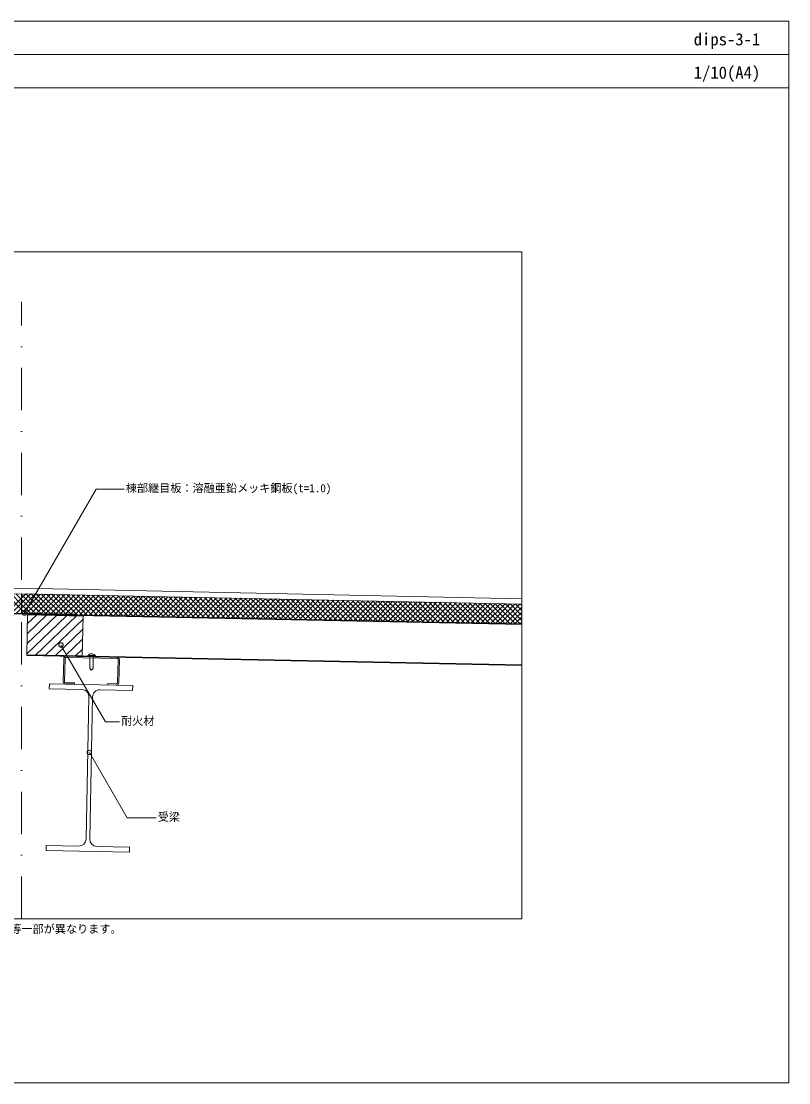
# Model space of a CAD drawing. Units: millimetres, scale not verified. Extents: x -1380 to 1380, y -955 to 955.
# Drawn here: x -1 to 1380, y -955 to 955 of the extents above; entities that cross this region are included whole.
import ezdxf
from ezdxf.enums import TextEntityAlignment as Align

# ---------------------------------------------------------------- set-up
doc = ezdxf.new("R2010")
doc.units = ezdxf.units.MM
doc.header["$LTSCALE"] = 3
doc.linetypes.add('USER1', pattern=[50.81, 25.4, -12.7, 0.01, -12.7])
for name, color, linetype, lineweight in [('0-0_0', 7, 'Continuous', 18), ('0-1_BOUSUI', 1, 'Continuous', 18), ('0-2_MOJI', 7, 'Continuous', 18), ('0-3_HATCH', 9, 'Continuous', 18), ('0-4_KANAMONO', 5, 'Continuous', 18), ('0-5_TEKKOTU', 7, 'Continuous', 18), ('0-6_dekki', 3, 'Continuous', 18), ('0-7_dannnetu', 6, 'Continuous', 18), ('0-8_WAKU', 7, 'Continuous', 18)]:
    doc.layers.add(name, color=color, linetype=linetype, lineweight=lineweight)
doc.styles.add('ＭＳ ゴシック', font='')
doc.styles.get('ＭＳ ゴシック').set_extended_font_data('MS Gothic')

msp = doc.modelspace()

# ---------------------------------------------------------------- linework, layer by layer
at = {"layer": '0-0_0'}
msp.add_line((-1380.043, 894.971), (1379.957, 894.971), dxfattribs=at)
msp.add_lwpolyline([(-900.043, -660.029), (899.957, -660.029), (899.957, 539.971), (-900.043, 539.971)], close=True, dxfattribs=at)
at = {"layer": '0-1_BOUSUI'}
msp.add_lwpolyline([(-900.043, -84.031), (-0.045, -65.047), (899.957, -84.036)], dxfattribs=at)
at = {"layer": '0-2_MOJI', "linetype": 'USER1'}
msp.add_line((-0.043, -660.029), (-0.043, 449.971), dxfattribs=at)
at = {"layer": '0-2_MOJI'}
for points in [[(184.544, 113.135), (134.106, 113.135), (5.294, -109.974)], [(70.885, -167.388), (150.715, -305.656), (175.934, -305.656)], [(241.971, -478.412), (189.891, -478.429), (121.905, -360.673)]]:
    msp.add_lwpolyline(points, dxfattribs=at)
for centre in [(5.294, -109.974), (70.885, -167.388), (121.905, -360.673)]:
    msp.add_circle(centre, 4, dxfattribs=at)
at = {"layer": '0-3_HATCH'}
for p, q in [((-0.043, -103.221), (-27.633, -75.631)), ((-0.043, -94.241), (-18.838, -75.445)), ((-0.043, -85.261), (-10.044, -75.26)), ((-0.043, -76.28), (-1.249, -75.074)), ((-0.043, -83.022), (7.765, -75.214)), ((-0.043, -92.002), (16.56, -75.399)), ((-0.043, -100.982), (25.355, -75.585)), ((-0.043, -109.962), (34.149, -75.77)), ((34.407, -110.73), (-0.043, -76.28)), ((43.57, -110.913), (7.873, -75.216)), ((8.684, -110.216), (42.944, -75.956)), ((52.734, -111.097), (17.047, -75.409)), ((17.488, -110.392), (51.739, -76.141)), ((61.898, -111.28), (26.22, -75.603)), ((26.293, -110.568), (60.534, -76.327)), ((71.061, -111.463), (35.394, -75.796)), ((80.225, -111.646), (44.568, -75.99)), ((89.388, -111.83), (53.742, -76.183)), ((98.552, -112.013), (62.916, -76.377)), ((-27.614, -110.593), (-0.043, -83.022)), ((-18.45, -110.409), (-0.043, -92.002)), ((25.243, -110.547), (-0.043, -85.261)), ((16.08, -110.364), (-0.043, -94.241)), ((35.097, -110.744), (69.328, -76.512)), ((43.901, -110.92), (78.123, -76.698)), ((52.705, -111.096), (86.918, -76.883)), ((61.509, -111.272), (95.713, -77.069)), ((70.313, -111.448), (104.507, -77.254)), ((108.736, -113.217), (72.089, -76.57)), ((79.118, -111.624), (113.302, -77.44)), ((117.899, -113.4), (81.263, -76.764)), ((87.922, -111.8), (122.097, -77.625)), ((127.063, -113.583), (90.437, -76.958)), ((96.726, -111.977), (130.892, -77.811)), ((136.226, -113.767), (99.611, -77.151)), ((104.55, -113.133), (139.686, -77.996)), ((145.39, -113.95), (108.784, -77.345)), ((113.354, -113.309), (148.481, -78.182)), ((154.553, -114.133), (117.958, -77.538)), ((122.158, -113.485), (157.276, -78.367)), ((163.717, -114.317), (127.132, -77.732)), ((130.962, -113.661), (166.071, -78.553)), ((172.88, -114.5), (136.306, -77.925)), ((139.766, -113.838), (174.865, -78.738)), ((182.044, -114.683), (145.479, -78.119)), ((148.57, -114.014), (183.66, -78.924)), ((191.207, -114.866), (154.653, -78.312)), ((157.375, -114.19), (192.455, -79.109)), ((200.371, -115.05), (163.827, -78.506)), ((166.179, -114.366), (201.25, -79.295)), ((209.535, -115.233), (173.001, -78.699)), ((174.983, -114.542), (210.044, -79.481)), ((218.698, -115.416), (182.175, -78.893)), ((183.787, -114.718), (218.839, -79.666)), ((227.862, -115.599), (191.348, -79.086)), ((192.591, -114.894), (227.634, -79.852)), ((237.025, -115.783), (200.522, -79.28)), ((201.395, -115.07), (236.428, -80.037)), ((246.189, -115.966), (209.696, -79.473)), ((210.2, -115.246), (245.223, -80.223)), ((255.352, -116.149), (218.87, -79.667)), ((219.004, -115.422), (254.018, -80.408)), ((227.808, -115.598), (262.813, -80.594)), ((264.516, -116.333), (228.043, -79.86)), ((236.612, -115.774), (271.607, -80.779)), ((273.679, -116.516), (237.217, -80.054)), ((245.416, -115.951), (280.402, -80.965)), ((282.843, -116.699), (246.391, -80.247)), ((254.22, -116.127), (289.197, -81.15)), ((292.006, -116.882), (255.565, -80.441)), ((263.025, -116.303), (297.992, -81.336)), ((301.17, -117.066), (264.738, -80.634)), ((271.829, -116.479), (306.786, -81.521)), ((310.333, -117.249), (273.912, -80.828)), ((280.633, -116.655), (315.581, -81.707)), ((319.497, -117.432), (283.086, -81.021)), ((289.437, -116.831), (324.376, -81.892)), ((328.66, -117.615), (292.26, -81.215)), ((298.241, -117.007), (333.171, -82.078)), ((337.824, -117.799), (301.434, -81.408)), ((307.045, -117.183), (341.965, -82.263)), ((346.987, -117.982), (310.607, -81.602)), ((315.85, -117.359), (350.76, -82.449)), ((356.151, -118.165), (319.781, -81.795)), ((324.654, -117.535), (359.555, -82.634)), ((365.314, -118.348), (328.955, -81.989)), ((333.458, -117.711), (368.35, -82.82)), ((374.478, -118.532), (338.129, -82.182)), ((342.262, -117.887), (377.144, -83.005)), ((383.642, -118.715), (347.302, -82.376)), ((351.066, -118.064), (385.939, -83.191)), ((392.805, -118.898), (356.476, -82.569)), ((359.871, -118.24), (394.734, -83.376)), ((401.969, -119.082), (365.65, -82.763)), ((368.675, -118.416), (403.529, -83.562)), ((411.132, -119.265), (374.824, -82.956)), ((377.479, -118.592), (412.323, -83.747)), ((420.296, -119.448), (383.997, -83.15)), ((386.283, -118.768), (421.118, -83.933)), ((429.459, -119.631), (393.171, -83.343)), ((395.087, -118.944), (429.913, -84.118)), ((438.623, -119.815), (402.345, -83.537)), ((403.891, -119.12), (438.707, -84.304)), ((447.786, -119.998), (411.519, -83.73)), ((412.696, -119.296), (447.502, -84.489)), ((456.95, -120.181), (420.693, -83.924)), ((421.5, -119.472), (456.297, -84.675)), ((466.113, -120.364), (429.866, -84.117)), ((430.304, -119.648), (465.092, -84.86)), ((475.277, -120.548), (439.04, -84.311)), ((439.108, -119.824), (473.886, -85.046)), ((447.912, -120), (482.681, -85.232)), ((484.44, -120.731), (448.214, -84.504)), ((456.716, -120.177), (491.476, -85.417)), ((493.604, -120.914), (457.388, -84.698)), ((465.521, -120.353), (500.271, -85.603)), ((502.767, -121.098), (466.561, -84.891)), ((474.325, -120.529), (509.065, -85.788)), ((511.931, -121.281), (475.735, -85.085)), ((483.129, -120.705), (517.86, -85.974)), ((521.094, -121.464), (484.909, -85.279)), ((491.933, -120.881), (526.655, -86.159)), ((530.258, -121.647), (494.083, -85.472)), ((500.737, -121.057), (535.45, -86.345)), ((539.422, -121.831), (503.256, -85.666)), ((509.541, -121.233), (544.244, -86.53)), ((548.585, -122.014), (512.43, -85.859)), ((518.346, -121.409), (553.039, -86.716)), ((557.749, -122.197), (521.604, -86.053)), ((527.15, -121.585), (561.834, -86.901)), ((566.912, -122.38), (530.778, -86.246)), ((535.954, -121.761), (570.629, -87.087)), ((576.076, -122.564), (539.951, -86.44)), ((544.758, -121.937), (579.423, -87.272)), ((585.239, -122.747), (549.125, -86.633)), ((553.562, -122.113), (588.218, -87.458)), ((594.403, -122.93), (558.299, -86.827)), ((562.367, -122.29), (597.013, -87.643)), ((603.566, -123.114), (567.473, -87.02)), ((571.171, -122.466), (605.808, -87.829)), ((612.73, -123.297), (576.647, -87.214)), ((579.975, -122.642), (614.602, -88.014)), ((621.893, -123.48), (585.82, -87.407)), ((588.779, -122.818), (623.397, -88.2)), ((631.057, -123.663), (594.994, -87.601)), ((597.583, -122.994), (632.192, -88.385)), ((640.22, -123.847), (604.168, -87.794)), ((606.387, -123.17), (640.986, -88.571)), ((649.384, -124.03), (613.342, -87.988)), ((615.192, -123.346), (649.781, -88.756)), ((658.547, -124.213), (622.515, -88.181)), ((623.996, -123.522), (658.576, -88.942)), ((667.711, -124.396), (631.689, -88.375)), ((632.8, -123.698), (667.371, -89.127)), ((676.874, -124.58), (640.863, -88.568)), ((641.604, -123.874), (676.165, -89.313)), ((686.038, -124.763), (650.037, -88.762)), ((650.408, -124.05), (684.96, -89.498)), ((695.201, -124.946), (659.21, -88.955)), ((659.212, -124.226), (693.755, -89.684)), ((668.017, -124.403), (702.55, -89.869)), ((704.365, -125.129), (668.384, -89.149)), ((676.821, -124.579), (711.344, -90.055)), ((713.529, -125.313), (677.558, -89.342)), ((685.625, -124.755), (720.139, -90.24)), ((722.692, -125.496), (686.732, -89.536)), ((694.429, -124.931), (728.934, -90.426)), ((731.856, -125.679), (695.906, -89.729)), ((703.233, -125.107), (737.729, -90.611)), ((741.019, -125.863), (705.079, -89.923)), ((712.037, -125.283), (746.523, -90.797)), ((750.183, -126.046), (714.253, -90.116)), ((720.842, -125.459), (755.318, -90.983)), ((759.346, -126.229), (723.427, -90.31)), ((729.646, -125.635), (764.113, -91.168)), ((768.51, -126.412), (732.601, -90.503)), ((738.45, -125.811), (772.908, -91.354)), ((777.673, -126.596), (741.774, -90.697)), ((747.254, -125.987), (781.702, -91.539)), ((786.837, -126.779), (750.948, -90.89)), ((756.058, -126.163), (790.497, -91.725)), ((796, -126.962), (760.122, -91.084)), ((764.862, -126.339), (799.292, -91.91)), ((805.164, -127.145), (769.296, -91.277)), ((773.667, -126.516), (808.087, -92.096)), ((814.327, -127.329), (778.469, -91.471)), ((782.471, -126.692), (816.881, -92.281)), ((823.491, -127.512), (787.643, -91.664)), ((791.275, -126.868), (825.676, -92.467)), ((832.654, -127.695), (796.817, -91.858)), ((800.079, -127.044), (834.471, -92.652)), ((841.818, -127.879), (805.991, -92.051)), ((808.883, -127.22), (843.266, -92.838)), ((850.981, -128.062), (815.165, -92.245)), ((817.688, -127.396), (852.06, -93.023)), ((860.145, -128.245), (824.338, -92.438)), ((826.492, -127.572), (860.855, -93.209)), ((869.308, -128.428), (833.512, -92.632)), ((835.296, -127.748), (869.65, -93.394)), ((878.472, -128.612), (842.686, -92.825)), ((844.1, -127.924), (878.444, -93.58)), ((887.636, -128.795), (851.86, -93.019)), ((852.904, -128.1), (887.239, -93.765)), ((896.799, -128.978), (861.033, -93.212)), ((861.708, -128.276), (896.034, -93.951)), ((899.957, -123.156), (870.207, -93.406)), ((899.957, -114.176), (879.381, -93.6)), ((899.957, -105.196), (888.555, -93.793)), ((899.957, -96.215), (897.728, -93.987)), ((-9.287, -110.226), (-0.043, -100.982)), ((-0.123, -110.043), (-0.043, -109.962)), ((6.916, -110.18), (-0.043, -103.221)), ((9.628, -165.219), (62.631, -114.295)), ((9.987, -147.263), (44.674, -113.936)), ((10.346, -129.306), (26.717, -113.577)), ((870.513, -128.452), (899.957, -99.008)), ((879.317, -128.629), (899.957, -107.988)), ((9.269, -183.176), (80.588, -114.654)), ((25.323, -185.363), (98.544, -115.013)), ((43.28, -185.723), (110.53, -121.11)), ((888.121, -128.805), (899.957, -116.968)), ((896.925, -128.981), (899.957, -125.949)), ((61.237, -186.082), (110.171, -139.067)), ((79.194, -186.441), (109.812, -157.024)), ((97.151, -186.8), (109.453, -174.981))]:
    msp.add_line(p, q, dxfattribs=at)
msp.add_lwpolyline([(9.231, -185.042), (109.211, -187.041), (110.647, -115.256), (10.667, -113.256)], close=True, dxfattribs=at)
at = {"layer": '0-4_KANAMONO'}
for p, q in [((171.302, -191.784), (80.52, -189.968)), ((80.566, -187.669), (171.348, -189.484)), ((75.059, -232.967), (75.875, -192.176)), ((78.175, -192.222), (77.359, -233.013)), ((172.74, -234.921), (173.556, -194.129)), ((175.855, -194.175), (175.039, -234.967))]:
    msp.add_line(p, q, dxfattribs=at)
for points in [[(-0.043, -110.041), (-100.023, -112.041), (-100.003, -113.041), (-0.043, -111.041)], [(-0.043, -110.041), (99.937, -112.041), (99.917, -113.041), (-0.043, -111.041)], [(79.612, -235.359), (95.009, -235.667), (94.963, -237.966), (79.566, -237.659)], [(170.348, -239.474), (154.951, -239.166), (154.997, -236.867), (170.394, -237.175)]]:
    msp.add_lwpolyline(points, dxfattribs=at)
for centre, radius, start, end in [((80.474, -192.268), 4.6, 88.85424, 178.85424), ((80.474, -192.268), 2.3, 88.85424, 178.85424), ((171.256, -194.083), 4.6, 358.85424, 88.85424), ((171.256, -194.083), 2.3, 358.85424, 88.85424), ((79.658, -233.059), 4.6, 178.85424, 268.85424), ((79.658, -233.059), 2.3, 178.85424, 268.85424), ((170.44, -234.875), 4.6, 268.85424, 358.85424), ((170.44, -234.875), 2.3, 268.85424, 358.85424)]:
    msp.add_arc(centre, radius, start, end, dxfattribs=at)
at = {"layer": '0-5_TEKKOTU'}
for p, q in [((116.149, -516.446), (121.268, -260.497)), ((127.767, -260.627), (122.648, -516.576)), ((135.385, -529.833), (194.123, -531.008))]:
    msp.add_line(p, q, dxfattribs=at)
for points in [[(108.531, -247.24), (49.792, -246.065), (49.972, -237.067), (199.942, -240.066), (199.762, -249.064), (141.024, -247.889)], [(194.123, -531.008), (193.943, -540.006), (43.973, -537.007), (44.153, -528.008), (102.892, -529.183)]]:
    msp.add_lwpolyline(points, dxfattribs=at)
for centre, start, end in [((108.271, -260.237), 358.85424, 88.85424), ((140.764, -260.887), 88.85424, 178.85424), ((103.152, -516.186), 268.85424, 358.85424), ((135.645, -516.836), 178.85424, 268.85424)]:
    msp.add_arc(centre, 13, start, end, dxfattribs=at)
at = {"layer": '0-6_dekki'}
for p, q in [((899.957, -130.242), (10.683, -112.456)), ((9.231, -185.042), (899.957, -202.856)), ((118.982, -187.237), (119.002, -186.237)), ((133, -186.517), (119.002, -186.237)), ((120.002, -186.257), (120.104, -185.738)), ((122.981, -187.357), (122.542, -209.312)), ((127.102, -183.444), (128.109, -183.6)), ((128.109, -183.6), (129.052, -183.84)), ((128.98, -187.477), (128.54, -209.432)), ((129.052, -183.84), (129.903, -184.157)), ((131.919, -185.974), (132, -186.497)), ((132.98, -187.517), (133, -186.517)), ((125.481, -212.372), (122.542, -209.312)), ((125.481, -212.372), (128.54, -209.432))]:
    msp.add_line(p, q, dxfattribs=at)
for points in [[(899.957, -129.041), (10.707, -111.256), (9.207, -186.241), (899.957, -204.056)], [(120.104, -185.738), (120.385, -185.238), (120.836, -184.773), (121.444, -184.357), (122.191, -184.002), (123.054, -183.72), (124.006, -183.518), (125.018, -183.403), (126.061, -183.378), (127.102, -183.444)], [(129.903, -184.157), (130.635, -184.541), (131.226, -184.981), (131.659, -185.464), (131.919, -185.974)]]:
    msp.add_lwpolyline(points, dxfattribs=at)
at = {"layer": '0-7_dannnetu'}
for p, q in [((-0.043, -75.049), (899.957, -94.034)), ((-900.043, -129.041), (-0.043, -110.041)), ((-0.043, -111.041), (899.957, -129.041))]:
    msp.add_line(p, q, dxfattribs=at)
msp.add_lwpolyline([(-900.043, -94.034), (-0.043, -75.049), (-0.043, -110.041)], dxfattribs=at)
at = {"layer": '0-8_WAKU'}
for points in [[(1379.957, 834.971), (-1380.043, 834.971), (-1380.043, 954.971), (1379.957, 954.971)], [(-1380.043, -955.029), (1379.957, -955.029), (1379.957, 954.971), (-1380.043, 954.971)]]:
    msp.add_lwpolyline(points, close=True, dxfattribs=at)

# ---------------------------------------------------------------- texts
at = {"layer": '0-2_MOJI', "style": 'ＭＳ ゴシック'}
for s, p in [('棟部継目板：溶融亜鉛メッキ鋼板(t=1.0)', (187.544, 103.135)), ('耐火材', (178.934, -315.656)), ('受梁', (244.971, -488.412)), ('※こちらの図は熱工法とストライプ工法の場合の形状です。その他の工法については出入隅の形状等一部が異なります。', (-900.043, -690.029))]:
    msp.add_text(s, height=14.66, dxfattribs=at).set_placement(p, align=Align.BOTTOM_LEFT)
at = {"layer": '0-8_WAKU', "style": 'ＭＳ ゴシック'}
for s, p in [('dips-3-1', (1209.018, 904.971)), ('1/10(A4)', (1209.018, 844.971))]:
    msp.add_text(s, height=21.99, dxfattribs=at).set_placement(p, align=Align.BOTTOM_LEFT)

doc.saveas('drawing.dxf')
